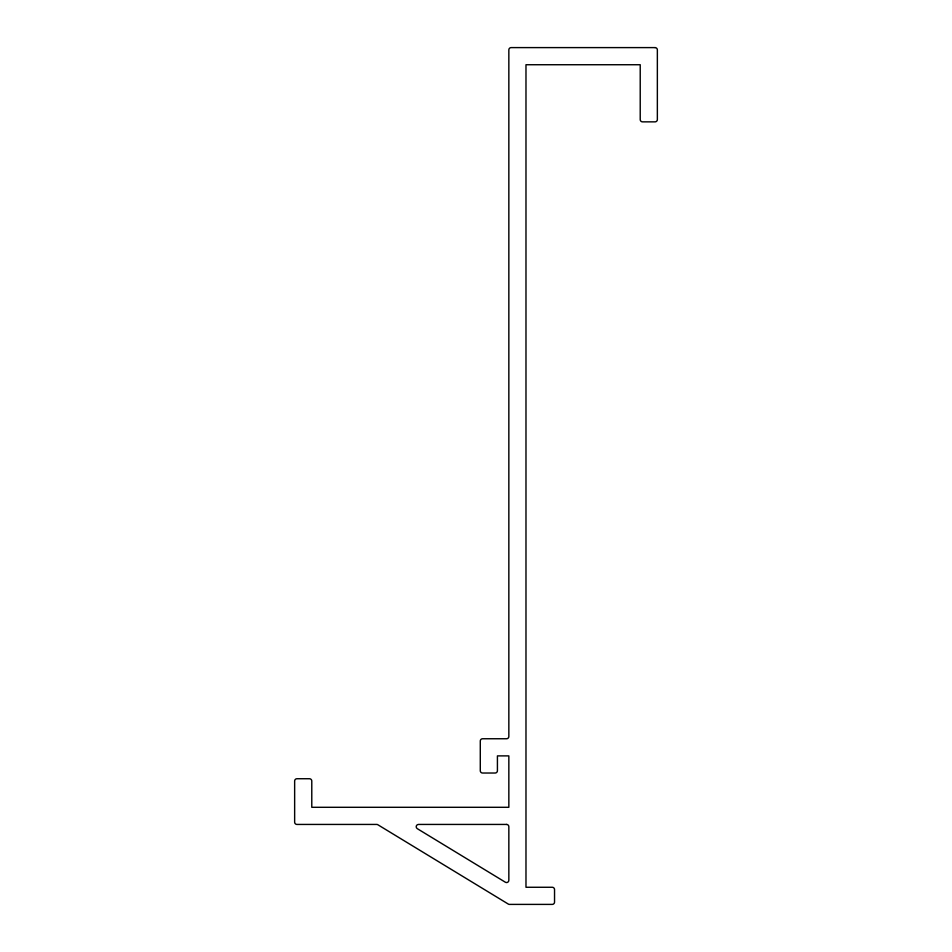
<?xml version="1.0" encoding="UTF-8"?>
<svg xmlns="http://www.w3.org/2000/svg" width="952" height="952" viewBox="0 0 952 952"><rect width="100%" height="100%" fill="white"/><g stroke="black" fill="none" stroke-linecap="round" stroke-linejoin="round"><path stroke-width="1.43" d="M655.071 47.6L511.129 47.6A2.285 2.285 0 0 0 508.844 49.885L508.844 736.467A2.285 2.285 0 0 1 506.559 738.752L482.569 738.752A2.285 2.285 0 0 0 480.284 741.037L480.284 770.739A2.285 2.285 0 0 0 482.569 773.024L495.135 773.024A2.285 2.285 0 0 0 497.42 770.739L497.42 755.888L508.844 755.888L508.844 807.296L311.78 807.296L311.78 781.021A2.285 2.285 0 0 0 309.495 778.736L296.929 778.736A2.285 2.285 0 0 0 294.644 781.021L294.644 822.147A2.285 2.285 0 0 0 296.929 824.432L376.695 824.432A2.285 2.285 0 0 1 377.873 824.765L508.297 904.067A2.285 2.285 0 0 0 509.487 904.4L552.255 904.4A2.285 2.285 0 0 0 554.54 902.115L554.54 889.549A2.285 2.285 0 0 0 552.255 887.264L525.98 887.264L525.98 64.736L640.22 64.736L640.22 119.571A2.285 2.285 0 0 0 642.505 121.856L655.071 121.856A2.285 2.285 0 0 0 657.356 119.571L657.356 49.885A2.285 2.285 0 0 0 655.071 47.6M506.559 824.432L418.463 824.432A2.285 2.285 0 0 0 417.285 828.668L505.369 882.23A2.285 2.285 0 0 0 508.844 880.279L508.844 826.717A2.285 2.285 0 0 0 506.559 824.432"/></g></svg>
